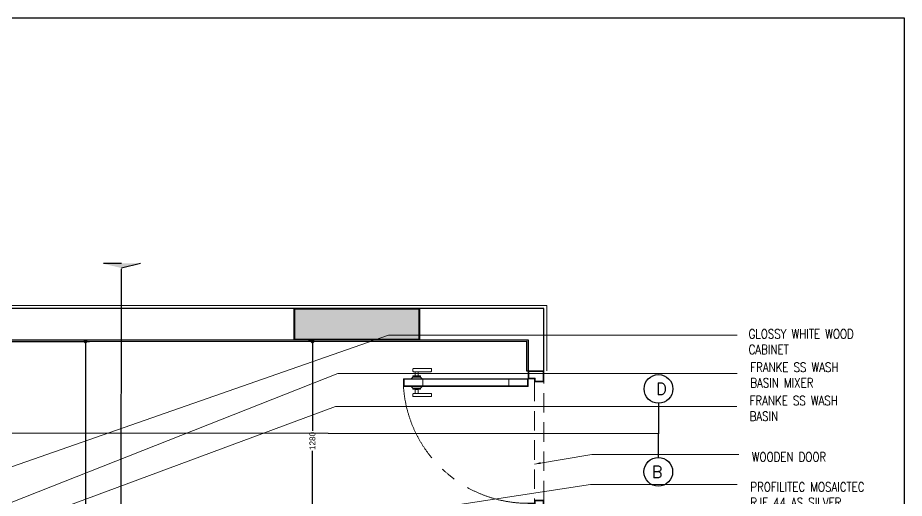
# Model space of a CAD drawing. Header units: inches. Extents: x -12478 to 399182, y -23212 to 525552.
# Drawn here: x 52217 to 57905, y -6382 to -3297 of the extents above; entities that cross this region are included whole.
import ezdxf

# ---------------------------------------------------------------- set-up
doc = ezdxf.new("R2010")
doc.units = ezdxf.units.IN
doc.header["$LTSCALE"] = 1000
doc.header["$MEASUREMENT"] = 0
for name, pattern in [('ACAD_ISO04W100', [30, 24, -3, 0, -3]), ('CENTER', [2, 1.25, -0.25, 0.25, -0.25]), ('HIDDEN2', [0.1875, 0.125, -0.0625])]:
    doc.linetypes.add(name, pattern=pattern)
for name, color, linetype in [('8', 8, 'Continuous'), ('A-WALL', 7, 'Continuous'), ('Layer1', 1, 'Continuous')]:
    doc.layers.add(name, color=color, linetype=linetype)
for name, color, linetype, lineweight in [('A-DOOR', 134, 'Continuous', 18), ('A-WALL-TILE', 8, 'Continuous', 9), ('ID-NOTES', 3, 'Continuous', 0), ('XREF-V2-GF_COLS$0$A-COLS', 5, 'Continuous', 40), ('XREF-V2-GF_COLS$0$A-COLS-PATT', 252, 'Continuous', 20)]:
    doc.layers.add(name, color=color, linetype=linetype, lineweight=lineweight)
doc.styles.add('ID-ROMANS', font='romans.shx', dxfattribs={"width": 0.8})
doc.styles.get("Standard").update_dxf_attribs({"font": 'arial.ttf'})
doc.styles.add('STYL-CONCEPT', font='romans.shx')
doc.styles.add('ZZ-Dim All', font='romans.shx', dxfattribs={"width": 0.8})
doc.dimstyles.new('chester 25', dxfattribs={"dimscale": 0.25, "dimtxt": 150, "dimasz": 100, "dimexe": 100, "dimexo": 20, "dimgap": 40, "dimtad": 0, "dimdec": 0, "dimzin": 0, "dimdsep": 46, "dimtxsty": 'Standard', "dimblk": 'DOT', "dimcen": 100, "dimclrd": 1, "dimclre": 1, "dimclrt": 3, "dimadec": 0, "dimazin": 0, "dimtfac": 1, "dimtdec": 0, "dimtofl": 0, "dimtmove": 0, "dimatfit": 3, "dimfxl": 1, "dimtolj": 1, "dimtzin": 0, "dimlwd": -1, "dimarcsym": 0})
doc.dimstyles.new('DIM 0200', dxfattribs={"dimscale": 200, "dimtxt": 1, "dimasz": 0.8, "dimexe": 0.5, "dimexo": 1, "dimgap": 0.4, "dimtad": 1, "dimdec": 0, "dimrnd": 10, "dimdsep": 46, "dimtxsty": 'ZZ-Dim All', "dimblk1": 'ARCHTICK', "dimblk2": 'ARCHTICK', "dimsah": 1, "dimcen": 1, "dimdle": 0.5, "dimclrd": 256, "dimclre": 256, "dimclrt": 256, "dimadec": 0, "dimazin": 2, "dimtfac": 1, "dimtdec": 0, "dimtix": 1, "dimtmove": 2, "dimatfit": 2, "dimfxl": 1, "dimfxlon": 1, "dimtolj": 1, "dimtzin": 0, "dimlwd": -1, "dimlwe": -1, "dimarcsym": 0})

# ---------------------------------------------------------------- blocks, each defined once
blk = doc.blocks.new('*U120')
for p, q in [((350, 1000), (350, 200)), ((400, 1000), (350, 1000)), ((350, 1000), (400, 1000)), ((354, 996), (354, 204)), ((354, 996), (396, 996)), ((396, 204), (396, 996)), ((400, 200), (400, 1000)), ((400, 1000), (400, 1000)), ((354, 876), (396, 876)), ((350, 200), (400, 200))]:
    blk.add_line(p, q)
at = {"color": 253, "linetype": 'HIDDEN2'}
for p, q in [((380, 160), (-380, 160)), ((-380, 100), (380, 100))]:
    blk.add_line(p, q, dxfattribs=at)
at = {"flags": 128}
for points in [[(396, 876), (354, 876), (354, 996), (396, 996)], [(396, 204), (354, 204), (354, 324), (396, 324)]]:
    blk.add_lwpolyline(points, close=True, dxfattribs=at)
for points in [[(305, 936), (305, 824, -0.414214), (301, 820), (289, 820, -0.414214), (285, 824), (285, 936, -0.414214), (289, 940), (301, 940, -0.414214)], [(445, 936), (445, 824, 0.414214), (449, 820), (461, 820, 0.414214), (465, 824), (465, 936, 0.414214), (461, 940), (449, 940, 0.414214)]]:
    blk.add_lwpolyline(points, format="xyb", close=True)
for points in [[(330.7, 925), (305, 925), (305, 905), (330.7, 905)], [(337, 940), (332, 940), (332, 890), (337, 890)], [(350, 950), (350, 880), (340, 890), (340, 940)], [(400, 950), (400, 880), (410, 890), (410, 940)], [(413, 940), (418, 940), (418, 890), (413, 890)], [(419.3, 925), (445, 925), (445, 905), (419.3, 905)], [(-450, 200), (-400, 200), (-400, 160), (-380, 160), (-380, 100), (-450, 100)], [(-446, 196), (-404, 196), (-404, 156), (-384, 156), (-384, 104), (-446, 104)], [(450, 200), (400, 200), (400, 160), (380, 160), (380, 100), (450, 100)], [(446, 196), (404, 196), (404, 156), (384, 156), (384, 104), (446, 104)]]:
    blk.add_lwpolyline(points, close=True)
at = {"linetype": 'CENTER', "ltscale": 0.4}
blk.add_arc((402.3, 199.4), 802.3, 93.7386, 179.9566, dxfattribs=at)
blk = doc.blocks.new('_Dot')
at = {"color": 0, "linetype": 'ByBlock', "lineweight": -2}
blk.add_line((-0.5, 0), (-1, 0), dxfattribs=at)
at = {"color": 0, "linetype": 'ByBlock', "const_width": 0.5}
blk.add_lwpolyline([(-0.25, 0, 1), (0.25, 0, 1)], format="xyb", close=True, dxfattribs=at)
blk = doc.blocks.new('*D580')
at = {"layer": '8', "color": 1, "lineweight": -2, "transparency": 16777216}
for p, q in [((54102.6, -5374.4), (54082.6, -5374.4)), ((54111.7, -6654), (54132.6, -6654))]:
    blk.add_line(p, q, dxfattribs=at)
at = {"layer": '8', "color": 1, "transparency": 16777216}
for p, q in [((54107.6, -5399.4), (54107.6, -5950.1)), ((54107.6, -6629), (54107.6, -6078.4))]:
    blk.add_line(p, q, dxfattribs=at)
at = {"layer": 'Defpoints', "color": 0, "transparency": 16777216}
for p in [(54107.6, -5374.4, 0), (54107.6, -5374.4), (54106.7, -6654, 0)]:
    blk.add_point(p, dxfattribs=at)
at = {"layer": '8', "color": 1, "transparency": 16777216, "xscale": 25, "yscale": 25, "zscale": 25}
for p, rotation in [((54107.6, -5374.4), 90), ((54107.6, -6654), 270)]:
    blk.add_blockref('_Dot', p, dxfattribs=dict(at, rotation=rotation))
at = {"layer": '8', "color": 3, "transparency": 16777216, "insert": (54107.6, -6014.2), "char_height": 37.5, "attachment_point": 5, "rotation": 90}
blk.add_mtext('\\A1;1280', dxfattribs=at)
blk = doc.blocks.new('*D582')
at = {"layer": '8', "color": 1, "lineweight": -2, "transparency": 16777216}
for p, q in [((52084.6, -5374.5), (52676.1, -5374.5)), ((52069.6, -8264.4), (52676.1, -8264.4))]:
    blk.add_line(p, q, dxfattribs=at)
at = {"layer": '8', "color": 1, "transparency": 16777216}
for p, q in [((52651.1, -5399.5), (52651.1, -6753.2)), ((52651.1, -8239.4), (52651.1, -6885.7))]:
    blk.add_line(p, q, dxfattribs=at)
at = {"layer": 'Defpoints', "color": 0, "transparency": 16777216}
for p in [(52079.6, -5374.5, 0), (52651.1, -5374.5), (52064.6, -8264.4)]:
    blk.add_point(p, dxfattribs=at)
at = {"layer": '8', "color": 1, "transparency": 16777216, "xscale": 25, "yscale": 25, "zscale": 25}
for p, rotation in [((52651.1, -5374.5), 90), ((52651.1, -8264.4), 270)]:
    blk.add_blockref('_Dot', p, dxfattribs=dict(at, rotation=rotation))
at = {"layer": '8', "color": 3, "transparency": 16777216, "insert": (52651.1, -6819.4), "char_height": 37.5, "attachment_point": 5, "rotation": 90}
blk.add_mtext('\\A1;2890', dxfattribs=at)
blk = doc.blocks.new('_ARCHTICK')
at = {"color": 0, "linetype": 'ByBlock', "const_width": 0.15}
blk.add_lwpolyline([(-0.5, -0.5), (0.5, 0.5)], dxfattribs=at)

msp = doc.modelspace()

# ---------------------------------------------------------------- hatches: boundary and pattern name
at = {"layer": 'Layer1'}
for points in [[(52760, -4874.1), (52882.4, -4904.6), (52882.4, -4874.3)], [(53004.8, -4874.5), (52882.4, -4904.7), (52882.4, -4874.4)]]:
    msp.add_hatch(color=256, dxfattribs=at).paths.add_polyline_path(points)
at = {"layer": 'XREF-V2-GF_COLS$0$A-COLS-PATT'}
msp.add_hatch(color=256, dxfattribs=at).paths.add_polyline_path([(54791.6, -5164.4), (54791.6, -5364.4), (53991.6, -5364.4), (53991.6, -5164.4)])

# ---------------------------------------------------------------- linework, layer by layer
at = {"layer": '8', "color": 1}
msp.add_line((53671.8, -5364.4, 0), (53671.9, -5364.4, 0), dxfattribs=at)
msp.add_lwpolyline([(48146.1, -3296.5), (57905, -3296.5), (57905, -12085.2), (48146.1, -12085.2)], close=True, dxfattribs=at)
at = {"layer": 'A-WALL'}
msp.add_line((51066.6, -5364.5, 0), (53991.6, -5364, 0), dxfattribs=at)
at = {"layer": 'A-WALL', "elevation": 0}
msp.add_lwpolyline([(51066.6, -5364.5), (55491.6, -5364.4), (55491.7, -5564.4), (55591.7, -5564.4), (55591.6, -5364.4), (55591.6, -5364.4), (55591.6, -5164.4), (52066.6, -5164.5)], dxfattribs=at)
at = {"layer": 'A-WALL', "color": 8, "elevation": 0}
msp.add_lwpolyline([(55491.7, -6464.4), (55481.7, -6464.4), (55481.7, -6654), (53521.7, -6654), (53521.7, -9854.5), (52226.7, -9854.5), (52226.7, -8264.4), (51076.7, -8264.5), (51076.6, -5374.5), (55481.6, -5374.4), (55481.7, -5564.4), (55491.7, -5564.4)], dxfattribs=at)
at = {"layer": 'A-WALL-TILE', "lineweight": 0}
for p, q in [((55611.6, -5144.5, 0), (52066.6, -5144.5, 0)), ((55611.6, -5366.7, 0), (55611.6, -5144.5, 0)), ((55611.7, -5564.4, 0), (55611.6, -5366.7, 0))]:
    msp.add_line(p, q, dxfattribs=at)
at = {"layer": 'Layer1'}
for p, q in [((52882.4, -4874.3, 0), (52767.4, -4874.2, 0)), ((53004.8, -4874.5, 0), (52882.4, -4904.7, 0))]:
    msp.add_line(p, q, dxfattribs=at)
at = {"layer": 'Layer1', "linetype": 'ACAD_ISO04W100', "ltscale": 10}
for p, q in [((52878.5, -10272.9, 0), (52882.4, -4909.5, 0)), ((56327.7, -5772.2), (56327.5, -5967.7)), ((56327.5, -5967.7), (50384.1, -5963.8, 0)), ((56327, -6119.9, 0), (56327.5, -5967.7))]:
    msp.add_line(p, q, dxfattribs=at)
at = {"layer": 'Layer1'}
for centre in [(56327.8, -5680), (56326.7, -6212.1, 0)]:
    msp.add_circle(centre, 92.2, dxfattribs=at)
at = {"layer": 'XREF-V2-GF_COLS$0$A-COLS', "elevation": 0}
msp.add_lwpolyline([(54791.6, -5164.4), (54791.6, -5364.4), (53991.6, -5364.4), (53991.6, -5164.4)], close=True, dxfattribs=at)
msp.add_lwpolyline([(54791.6, -5164.4), (54791.6, -5364.4), (53991.6, -5364.4), (53991.6, -5164.4)], close=True, dxfattribs=at)

# ---------------------------------------------------------------- block references
at = {"layer": 'A-DOOR', "rotation": 89.99957671700905}
msp.add_blockref('*U120', (55691.7, -6014.4, 0), dxfattribs=at)

# ---------------------------------------------------------------- texts
at = {"layer": 'ID-NOTES', "char_height": 60, "attachment_point": 1, "style": 'ID-ROMANS'}
for s, insert, width in [('GLOSSY WHITE WOOD CABINET', (56906.1, -5297), 771.843), ('FRANKE SS WASH BASIN MIXER', (56917, -5511.2, -375.8), 647.663), ('FRANKE SS WASH BASIN ', (56913, -5725.4, -375.8), 647.663)]:
    msp.add_mtext(s, dxfattribs=dict(at, insert=insert, width=width))
at = {"layer": 'ID-NOTES', "color": 3, "char_height": 60, "width": 815.203, "attachment_point": 1, "style": 'ID-ROMANS'}
for s, insert in [('\\pxt16;{\\C256;WOODEN DOOR}', (56926.7, -6086.7, 375.8)), ('\\pxql,t16;{\\C256;PROFILITEC MOSAICTEC RJF 44 AS SILVER ANODIZED ALUMINUM}', (56917.3, -6279.2, 375.8))]:
    msp.add_mtext(s, dxfattribs=dict(at, insert=insert))
at = {"layer": 'Layer1', "char_height": 76.2, "rotation": 359.9337, "style": 'STYL-CONCEPT'}
for s, insert, attachment_point in [('D', (56312.8, -5641.1, 0), 1), ('B', (56353.5, -6251, 0), 9)]:
    msp.add_mtext_dynamic_manual_height_columns(s, width=60.245, gutter_width=45, heights=[0], dxfattribs=dict(at, insert=insert, attachment_point=attachment_point))

# ---------------------------------------------------------------- dimensions: what is measured, and where the dimension line sits
at = {"layer": '8', "color": 2}
for base, p1, p2, picture, middle in [((52651.1, -5374.5), (52064.6, -8264.4), (52079.6, -5374.5, 0), '*D582', (52651.1, -6819.4)), ((54107.6, -5374.4), (54106.7, -6654, 0), (54107.6, -5374.4, 0), '*D580', (54107.6, -6014.2))]:
    dim = msp.add_linear_dim(base=base, p1=p1, p2=p2, angle=90, dimstyle='chester 25', dxfattribs=at)
    dim.commit()
    dim.dimension.update_dxf_attribs({"geometry": picture, "text_midpoint": middle})

# ---------------------------------------------------------------- leaders
at = {"layer": 'ID-NOTES'}
for points in [[(51882.6, -6281.9), (54595.5, -5334.7), (56833.6, -5334.7)], [(51167.7, -6804.5, -751.7), (54269.5, -5581.8, -751.7), (56833.3, -5581.8, -751.7)], [(51483.6, -6819.6, -751.7), (54255.9, -5793.9, -751.7), (56831.3, -5793.9, -751.7)], [(55531.7, -6162.9), (55900.3, -6101.9), (56842.9, -6101.9)], [(53586.7, -6644.2), (55890.9, -6294.4), (56833.6, -6294.4)]]:
    msp.add_leader(points, dimstyle='DIM 0200', override={"dimasz": 0.2, "dimtad": 0, "dimclrd": 8}, dxfattribs=at)

doc.saveas('drawing.dxf')
